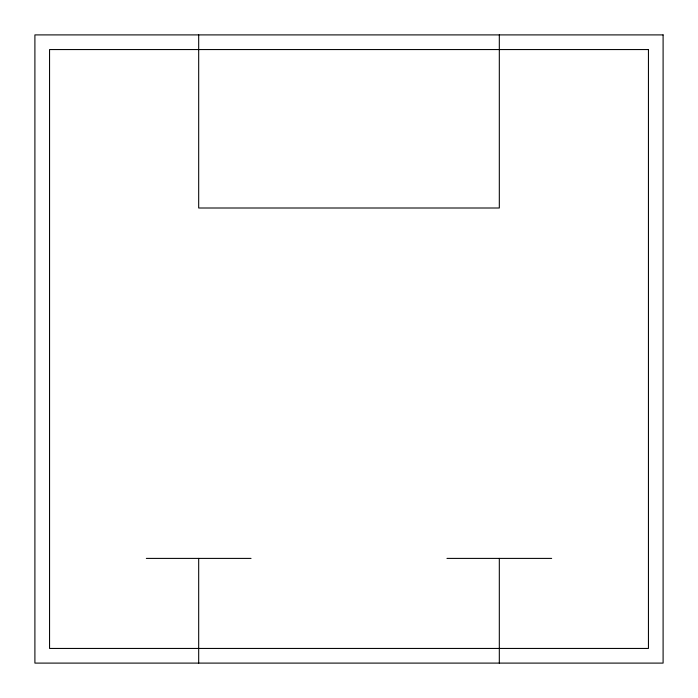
<?xml version="1.0" encoding="UTF-8"?>
<svg xmlns="http://www.w3.org/2000/svg" width="698" height="698" viewBox="0 0 698 698"><rect width="100%" height="100%" fill="white"/><g stroke="black" fill="none" stroke-linecap="round" stroke-linejoin="round"><path stroke-width="1.05" d="M146.336 558.4L251.036 558.4M446.964 558.4L551.664 558.4M499.314 34.9L499.314 208.004L198.686 208.004L198.686 34.9M499.314 558.4L499.314 663.1M198.686 558.4L198.686 663.1M663.1 34.9L34.9 34.9L34.9 663.1L663.1 663.1L663.1 34.9M648.442 49.558L49.558 49.558L49.558 648.442L648.442 648.442L648.442 49.558"/></g></svg>
